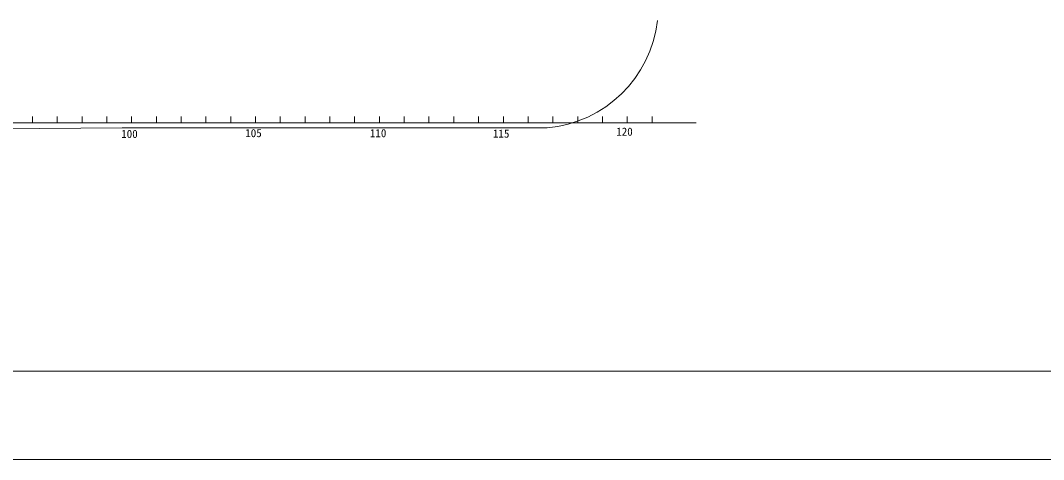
# Model space of a CAD drawing. Units: millimetres, scale not verified. Extents: x -51049 to 51051, y -29700 to 29700.
# Drawn here: x 14055 to 37172, y -29700 to -19776 of the extents above; entities that cross this region are included whole.
import ezdxf
from ezdxf.enums import TextEntityAlignment as Align

# ---------------------------------------------------------------- set-up
doc = ezdxf.new("R2010")
doc.units = ezdxf.units.MM
doc.header["$LTSCALE"] = 100
for name, color, linetype, lineweight in [('0-2_sunpou', 7, 'Continuous', 18), ('0-3_keijou', 7, 'Continuous', 18), ('0-4_frame', 7, 'Continuous', 18)]:
    doc.layers.add(name, color=color, linetype=linetype, lineweight=lineweight)
doc.styles.add('ＭＳ ゴシック', font='')
doc.styles.get('ＭＳ ゴシック').set_extended_font_data('MS Gothic')

msp = doc.modelspace()

# ---------------------------------------------------------------- linework, layer by layer
at = {"layer": '0-2_sunpou'}
for p, q in [((14326.1, -21947.1), (14326.1, -22092.1)), ((14886.1, -21947.1), (14886.1, -22092.1)), ((15446.1, -21947.1), (15446.1, -22092.1)), ((16006.1, -21947.1), (16006.1, -22092.1)), ((16566.1, -21947.1), (16566.1, -22092.1)), ((17126.1, -21947.1), (17126.1, -22092.1)), ((17686.1, -21947.1), (17686.1, -22092.1)), ((18246.1, -21947.1), (18246.1, -22092.1)), ((18806.1, -21947.1), (18806.1, -22092.1)), ((19366.1, -21947.1), (19366.1, -22092.1)), ((19926.1, -21947.1), (19926.1, -22092.1)), ((20486.1, -21947.1), (20486.1, -22092.1)), ((21046.1, -21947.1), (21046.1, -22092.1)), ((21606.1, -21947.1), (21606.1, -22092.1)), ((22166.1, -21947.1), (22166.1, -22092.1)), ((22726.1, -21947.1), (22726.1, -22092.1)), ((23286.1, -21947.1), (23286.1, -22092.1)), ((23846.1, -21947.1), (23846.1, -22092.1)), ((24406.1, -21947.1), (24406.1, -22092.1)), ((24966.1, -21947.1), (24966.1, -22092.1)), ((25526.1, -21947.1), (25526.1, -22092.1)), ((26086.1, -21947.1), (26086.1, -22092.1)), ((26646.1, -21947.1), (26646.1, -22092.1)), ((27206.1, -21947.1), (27206.1, -22092.1)), ((27766.1, -21947.1), (27766.1, -22092.1)), ((28326.1, -21947.1), (28326.1, -22092.1)), ((-43082.6, -22092.1), (29322.2, -22092.1))]:
    msp.add_line(p, q, dxfattribs=at)
at = {"layer": '0-3_keijou'}
for p, q in [((-14157.7, -22408.5), (16356.8, -22203.7)), ((16356.8, -22203.7), (25958.5, -22203.7))]:
    msp.add_line(p, q, dxfattribs=at)
msp.add_arc((25717.8, -19468.1), 2746.1, 275.02692, 353.55308, dxfattribs=at)
at = {"layer": '0-4_frame'}
for points in [[(-51049, -29699.6), (51051, -29699.6), (51051, 29700.4), (-51049, 29700.4)], [(-49049, -27699.6), (49051, -27699.6), (49051, 27700.4), (-49049, 27700.4)]]:
    msp.add_lwpolyline(points, close=True, dxfattribs=at)

# ---------------------------------------------------------------- texts
at = {"layer": '0-2_sunpou', "style": 'ＭＳ ゴシック'}
for s, p in [('100', (16330.8, -22487.2)), ('105', (19133.6, -22468.8)), ('110', (21949.3, -22470.3)), ('115', (24729.4, -22480.2)), ('120', (27515.5, -22436))]:
    msp.add_text(s, height=183.3, dxfattribs=at).set_placement(p, align=Align.BOTTOM_LEFT)

doc.saveas('drawing.dxf')
